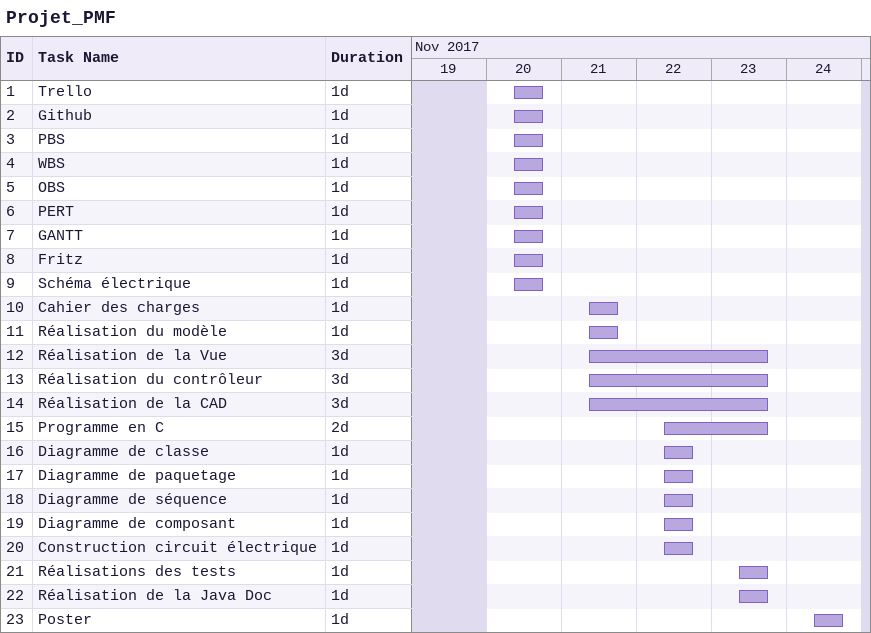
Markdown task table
Projet_PMF

| ID | Task | Duration | Start | Finish |
|---|---|---|---|---|
| 1 | Trello | 1d | 2017-11-20 | 2017-11-20 |
| 2 | Github | 1d | 2017-11-20 | 2017-11-20 |
| 3 | PBS | 1d | 2017-11-20 | 2017-11-20 |
| 4 | WBS | 1d | 2017-11-20 | 2017-11-20 |
| 5 | OBS | 1d | 2017-11-20 | 2017-11-20 |
| 6 | PERT | 1d | 2017-11-20 | 2017-11-20 |
| 7 | GANTT | 1d | 2017-11-20 | 2017-11-20 |
| 8 | Fritz | 1d | 2017-11-20 | 2017-11-20 |
| 9 | Schéma électrique | 1d | 2017-11-20 | 2017-11-20 |
| 10 | Cahier des charges | 1d | 2017-11-21 | 2017-11-21 |
| 11 | Réalisation du modèle | 1d | 2017-11-21 | 2017-11-21 |
| 12 | Réalisation de la Vue | 3d | 2017-11-21 | 2017-11-23 |
| 13 | Réalisation du contrôleur | 3d | 2017-11-21 | 2017-11-23 |
| 14 | Réalisation de la CAD | 3d | 2017-11-21 | 2017-11-23 |
| 15 | Programme en C | 2d | 2017-11-22 | 2017-11-23 |
| 16 | Diagramme de classe | 1d | 2017-11-22 | 2017-11-22 |
| 17 | Diagramme de paquetage | 1d | 2017-11-22 | 2017-11-22 |
| 18 | Diagramme de séquence | 1d | 2017-11-22 | 2017-11-22 |
| 19 | Diagramme de composant | 1d | 2017-11-22 | 2017-11-22 |
| 20 | Construction circuit électrique | 1d | 2017-11-22 | 2017-11-22 |
| 21 | Réalisations des tests | 1d | 2017-11-23 | 2017-11-23 |
| 22 | Réalisation de la Java Doc | 1d | 2017-11-23 | 2017-11-23 |
| 23 | Poster | 1d | 2017-11-24 | 2017-11-24 |
